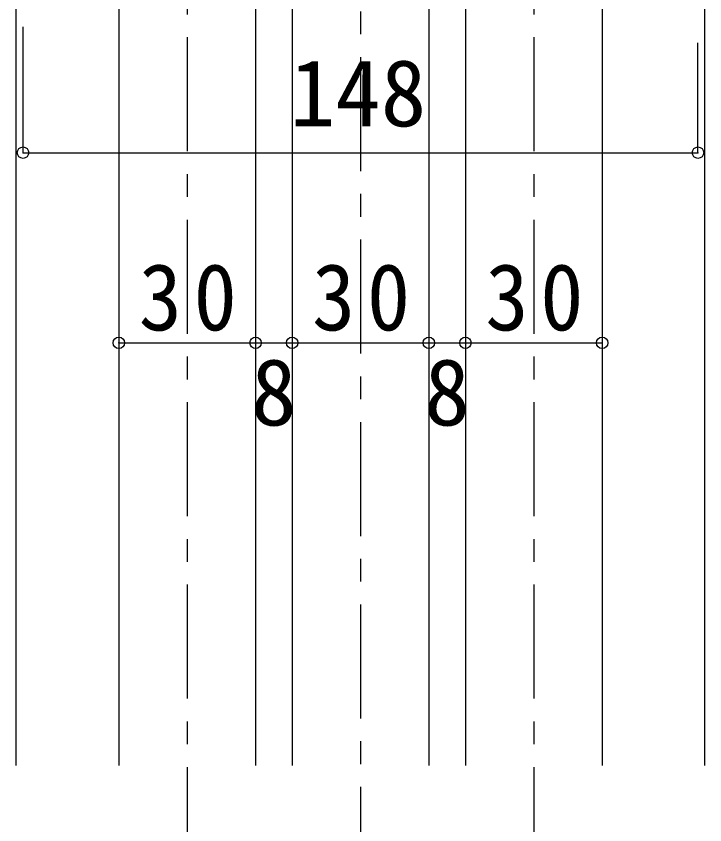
# Model space of a CAD drawing. Units: millimetres at full size, sheet at 1:5. Extents: x -973 to 977, y -718 to 696.
# Drawn here: x -758.8 to -607.8, y -330.8 to -153.5 of the extents above; entities that cross this region are included whole.
import ezdxf
from ezdxf.enums import TextEntityAlignment as Align

# ---------------------------------------------------------------- set-up
doc = ezdxf.new("R2010")
doc.units = ezdxf.units.MM
doc.header["$LTSCALE"] = 5
doc.header["$PDMODE"] = 32
doc.header["$PDSIZE"] = 2.5
doc.linetypes.add('CHAIN1', pattern=[8, 5, -1, 1, -1])
for name, color, linetype in [('0-1_通り芯', 4, 'CHAIN1'), ('0-4_枠', 3, 'Continuous'), ('0-6_扉', 6, 'Continuous'), ('0-B_寸法', 7, 'Continuous')]:
    doc.layers.add(name, color=color, linetype=linetype)
doc.styles.add('ＭＳ ゴシック', font='')
doc.styles.get('ＭＳ ゴシック').set_extended_font_data('MS Gothic')

msp = doc.modelspace()

# ---------------------------------------------------------------- linework, layer by layer
at = {"layer": '0-1_通り芯'}
for p, q in [((-683.347, -2.5), (-683.347, -577.5)), ((-721.347, -78.151), (-721.347, -567.5)), ((-645.347, -78.151), (-645.347, -567.5))]:
    msp.add_line(p, q, dxfattribs=at)
at = {"layer": '0-4_枠', "color": 4}
for p, q in [((-758.847, -317.826), (-758.847, -64.151)), ((-607.847, -317.826), (-607.847, -64.151))]:
    msp.add_line(p, q, dxfattribs=at)
at = {"layer": '0-6_扉'}
for p, q in [((-736.347, -108.151), (-736.347, -317.826)), ((-706.347, -108.151), (-706.347, -317.826)), ((-698.347, -108.151), (-698.347, -317.826)), ((-668.347, -108.151), (-668.347, -317.826)), ((-660.347, -108.151), (-660.347, -317.826)), ((-630.347, -108.151), (-630.347, -317.826))]:
    msp.add_line(p, q, dxfattribs=at)
at = {"layer": '0-B_寸法', "color": 4}
for p, q in [((-757.347, -183.455), (-757.347, -155.897)), ((-609.347, -183.455), (-609.347, -159.397)), ((-757.347, -183.455), (-609.347, -183.455)), ((-736.347, -225.151), (-706.347, -225.151)), ((-706.347, -225.151), (-698.347, -225.151)), ((-698.347, -225.151), (-668.347, -225.151)), ((-668.347, -225.151), (-660.347, -225.151)), ((-660.347, -225.151), (-630.347, -225.151))]:
    msp.add_line(p, q, dxfattribs=at)
at = {"layer": '0-B_寸法'}
for p in [(-757.347, -183.455), (-609.347, -183.455), (-736.347, -225.151), (-706.347, -225.151), (-698.347, -225.151), (-668.347, -225.151), (-660.347, -225.151), (-630.347, -225.151)]:
    msp.add_point(p, dxfattribs=at)

# ---------------------------------------------------------------- texts
at = {"layer": '0-B_寸法', "style": 'ＭＳ ゴシック'}
for s, p in [('148', (-698.847, -182.073)), ('8', (-707.347, -247.651)), ('8', (-669.347, -247.651))]:
    msp.add_text(s, height=14.66, dxfattribs=at).set_placement(p, align=Align.BOTTOM_LEFT)
at = {"layer": '0-B_寸法', "char_height": 14.66, "attachment_point": 7, "style": 'ＭＳ ゴシック'}
for insert in [(-731.972, -222.651), (-693.972, -222.651), (-655.972, -222.651)]:
    msp.add_mtext('\\T1.27;\\W0.95;30', dxfattribs=dict(at, insert=insert))

doc.saveas('drawing.dxf')
